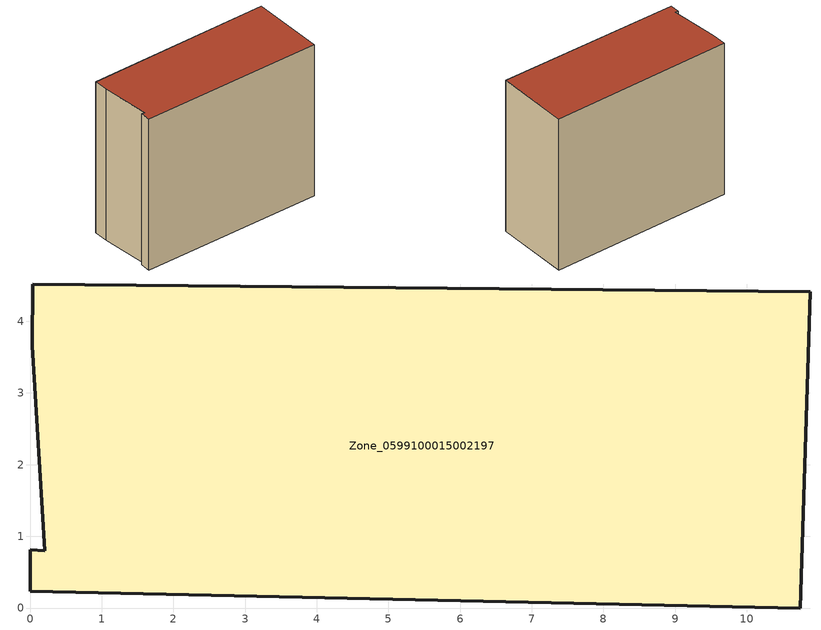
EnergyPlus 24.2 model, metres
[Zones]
Zone_0599100015002197
 floor ground (C_G): 0.03,3.66 0.04,4.52 10.89,4.41 10.75,0 0,0.23 0.01,0.82 0.2,0.8 z0.92
 wall outside (C_F): 10.75,0 10.89,4.41 0.04,4.52 0.03,3.66 0.2,0.8 0.01,0.82 0,0.23 10.75,0 z0.92:10.25
 roof outside (C_R): 0.04,4.52 0.03,3.66 0.2,0.8 0.01,0.82 0,0.23 10.75,0 10.89,4.41 z10.25
[BUILDING]
Pand.0599100015002197: North Axis=0; Terrain=City; Loads Convergence Tolerance Value=0.04; Temperature Convergence Tolerance Value=0.4; Solar Distribution=FullExterior; Maximum Number of Warmup Days=25; Minimum Number of Warmup Days=1
[Site:Location]
Rotterdam.The.Hague.AP_ZH_NLD Design_Conditions: Latitude=51.96; Longitude=4.45; Time Zone=1; Elevation=-4.5
[SITE:GROUNDTEMPERATURE:BUILDINGSURFACE]
18, 18, 18, 18, 18, 18, 18, 18, 18, 18, 18, 18
[MATERIAL] Thermal Absorptance=0.9; Solar Absorptance=0.7; Visible Absorptance=0.7
Name | Roughness | Thickness | Conductivity | Density | Specific Heat
G.TI.1975-1991 | MediumSmooth | 0.15 | 0.288461 | 540 | 1210
F.TI.1975-1991 | Rough | 0.3 | 0.230769 | 1920 | 840
R.TI.1975-1991 | MediumRough | 0.2 | 0.153846 | 1500 | 1000
[CONSTRUCTION]
C_G: G.TI.1975-1991
C_F: F.TI.1975-1991
C_R: R.TI.1975-1991
[ZONE]
Zone_0599100015002197: Type=1; Multiplier=1; Ceiling Height=Autocalculate; Volume=Autocalculate; Floor Area=autocalculate; Part of Total Floor Area=Yes
[ZONEINFILTRATION:DESIGNFLOWRATE]
Infil_Zone_0599100015002197: Zone or ZoneList or Space or SpaceList=Zone_0599100015002197; Schedule=AlwaysOn; Design Flow Rate Calculation Method=Flow/Area; Flow Rate per Floor Area=0.003; Constant Term Coefficient=1; Temperature Term Coefficient=0; Velocity Term Coefficient=0; Velocity Squared Term Coefficient=0
[HVACTEMPLATE:ZONE:IDEALLOADSAIRSYSTEM]
Zone_0599100015002197: Maximum Heating Supply Air Temperature=50; Minimum Cooling Supply Air Temperature=13; Maximum Heating Supply Air Humidity Ratio=0.0156; Minimum Cooling Supply Air Humidity Ratio=0.0077; Heating Limit=NoLimit; Cooling Limit=NoLimit; Dehumidification Control Type=ConstantSensibleHeatRatio; Cooling Sensible Heat Ratio=0.7; Dehumidification Setpoint=60; Humidification Control Type=None; Humidification Setpoint=30; Outdoor Air Method=None; Outdoor Air Flow Rate per Person=0.00944; Outdoor Air Flow Rate per Zone Floor Area=0; Outdoor Air Flow Rate per Zone=0; Demand Controlled Ventilation Type=None; Outdoor Air Economizer Type=NoEconomizer; Heat Recovery Type=None; Sensible Heat Recovery Effectiveness=0.7; Latent Heat Recovery Effectiveness=0.65
[ZONECONTROL:THERMOSTAT]
ThermostatControl_Zone_0599100015002197: Zone or ZoneList=Zone_0599100015002197; Control Type Schedule=DualSetpointControlType; Control 1=Thermostat_Zone_0599100015002197; Temperature Difference Between Cutout And Setpoint=0
[THERMOSTATSETPOINT:DUALSETPOINT]
Thermostat_Zone_0599100015002197: Heating Setpoint Temperature Schedule=HeatingSetpoint_Zone_0599100015002197; Cooling Setpoint Temperature Schedule=CoolingSetpoint_Zone_0599100015002197
[SCHEDULE:COMPACT]
HeatingSetpoint_Zone_0599100015002197: Through: 12/31, For: AllDays, Until: 24:00, 21
CoolingSetpoint_Zone_0599100015002197: Through: 12/31, For: AllDays, Until: 24:00, 24
DualSetpointControlType: Through: 12/31, For: AllDays, Until: 24:00, 4
AlwaysOn: Through: 12/31, For: AllDays, Until: 24:00, 1
